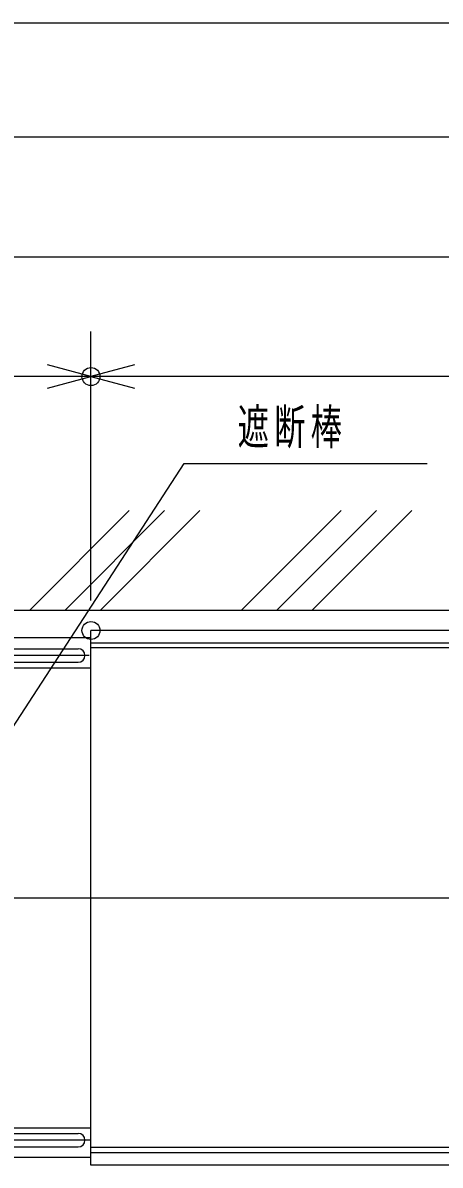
# Model space of a CAD drawing. Units: millimetres, scale not verified. Extents: x -8373 to 8307, y -5807 to 5773.
# Drawn here: x -4967 to -4131, y 3487 to 5773 of the extents above; entities that cross this region are included whole.
import ezdxf

# ---------------------------------------------------------------- set-up
doc = ezdxf.new("R2010")
doc.units = ezdxf.units.MM
doc.header["$LTSCALE"] = 20
doc.layers.add('0-0_L-1-1', color=4, linetype='Continuous')
doc.layers.add('1-2_NTEXT', color=7, linetype='Continuous')
doc.styles.add('ＭＳ ゴシック', font='')
doc.styles.get('ＭＳ ゴシック').set_extended_font_data('MS Gothic')

msp = doc.modelspace()

# ---------------------------------------------------------------- linework, layer by layer
at = {"layer": '0-0_L-1-1'}
for p, q in [((-8372.65, 5772.75), (8307.35, 5772.75)), ((-6365.24, 5544.77), (304.76, 5544.77)), ((-6150.24, 5304.77), (89.76, 5304.77)), ((-4830.24, 4616.68), (-4830.24, 5154.77)), ((-4830.24, 4616.68), (-4830.24, 5154.77)), ((-4830.24, 5064.77), (-6150.24, 5064.77)), ((-3030.24, 5064.77), (-4830.24, 5064.77)), ((-4953.56, 4596.68), (-4753.56, 4796.68)), ((-4882.85, 4596.68), (-4682.85, 4796.68)), ((-4812.14, 4596.68), (-4612.14, 4796.68)), ((-4529.29, 4596.68), (-4329.29, 4796.68)), ((-4458.58, 4596.68), (-4258.58, 4796.68)), ((-4387.87, 4596.68), (-4187.87, 4796.68)), ((844.72, 4596.68), (-7532.23, 4596.68)), ((-4830.24, 3486.68), (-4830.24, 4556.68)), ((-3155.24, 4556.68), (-4830.24, 4556.68)), ((-4830.24, 4541.68), (-6150.24, 4541.68)), ((-4830.24, 4531.68), (-3155.24, 4531.68)), ((-4833.82, 4506.68), (-6075.34, 4506.68)), ((-5069.04, 4520.28), (-4855.84, 4520.28)), ((-1230.24, 4521.68), (-4830.24, 4521.68)), ((-5089.44, 4481.68), (-4830.24, 4481.68)), ((-5069.04, 4493.08), (-4855.84, 4493.08)), ((-7532.23, 4021.68), (2804.68, 4021.68)), ((-5089.44, 3561.68), (-4830.24, 3561.68)), ((-5069.04, 3550.28), (-4855.84, 3550.28)), ((-4832.39, 3536.68), (-6075.34, 3536.68)), ((-5069.04, 3523.08), (-4855.84, 3523.08)), ((-1230.24, 3521.68), (-4830.24, 3521.68)), ((-4830.24, 3501.68), (-6150.24, 3501.68)), ((-4830.24, 3511.68), (-3155.24, 3511.68)), ((-3155.24, 3486.68), (-4830.24, 3486.68))]:
    msp.add_line(p, q, dxfattribs=at)
for points in [[(-4917.17, 5041.47), (-4830.24, 5064.77), (-4917.17, 5088.06)], [(-4743.3, 5088.06), (-4830.24, 5064.77), (-4743.3, 5041.47)], [(-5029.94, 4297.24), (-4643.43, 4890.87), (-4157.43, 4890.87)]]:
    msp.add_lwpolyline(points, dxfattribs=at)
for centre in [(-4830.24, 5064.77), (-4830.24, 4556.68), (-4830.24, 4556.68)]:
    msp.add_circle(centre, 18, dxfattribs=at)
for centre in [(-4855.84, 4506.68), (-4855.84, 3536.68)]:
    msp.add_arc(centre, 13.6, 270, 90, dxfattribs=at)

# ---------------------------------------------------------------- texts
at = {"layer": '1-2_NTEXT', "insert": (-4536.43, 4920.87), "char_height": 70.38, "attachment_point": 7, "style": 'ＭＳ ゴシック'}
msp.add_mtext('\\T1.17;\\W0.65;遮断棒', dxfattribs=at)

doc.saveas('drawing.dxf')
